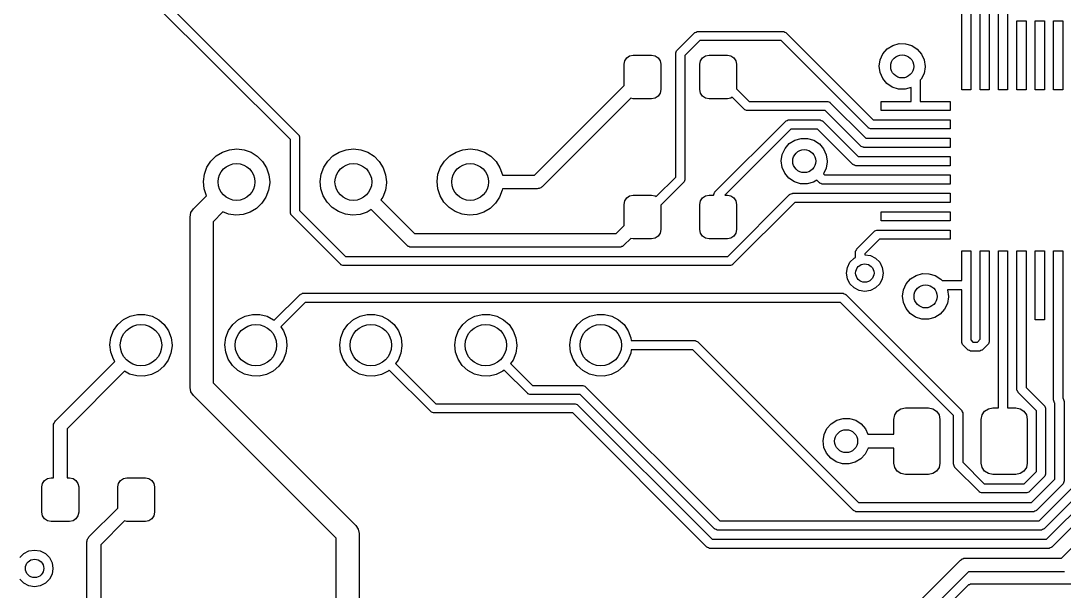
# Model space of a CAD drawing. Extents: x 74 to 208, y -143 to -31.
# Drawn here: x 104.78 to 127.47, y -102.88 to -90.47 of the extents above; entities that cross this region are included whole.
import ezdxf

# ---------------------------------------------------------------- set-up
doc = ezdxf.new("R2010")
doc.units = 0
doc.layers.add('BLACK', color=7, linetype='CONTINUOUS')

msp = doc.modelspace()

# ---------------------------------------------------------------- linework, layer by layer
at = {"layer": 'BLACK', "linetype": 'CONTINUOUS'}
for p, q in [((126.246, -86.649), (126.246, -91.976)), ((126.046, -91.976), (126.046, -86.6904)), ((125.846, -87.583), (125.846, -91.976)), ((125.646, -91.976), (125.646, -87.6244)), ((107.715, -89.8453), (110.815, -92.9448)), ((110.644, -93.0569), (107.603, -90.016)), ((125.246, -90.476), (125.246, -89.9295)), ((125.447, -89.8881), (125.447, -91.0869)), ((125.246, -91.976), (125.246, -90.476)), ((125.246, -90.476), (125.246, -90.476)), ((126.446, -91.976), (126.446, -90.476)), ((126.446, -90.476), (126.646, -90.476)), ((126.646, -90.476), (126.646, -91.976)), ((126.846, -91.976), (126.846, -90.476)), ((126.846, -90.476), (127.046, -90.476)), ((127.046, -90.476), (127.046, -91.976)), ((127.246, -91.976), (127.246, -90.476)), ((127.246, -90.476), (127.446, -90.476)), ((127.446, -90.476), (127.446, -91.976)), ((119.055, -91.1153), (119.436, -90.7343)), ((119.436, -90.7343), (119.443, -90.7306)), ((119.443, -90.7306), (119.448, -90.7241)), ((119.448, -90.7241), (119.47, -90.7169)), ((119.47, -90.7169), (119.491, -90.7062)), ((119.491, -90.7062), (119.499, -90.7075)), ((119.499, -90.7075), (119.507, -90.705)), ((119.507, -90.705), (121.36, -90.705)), ((121.36, -90.705), (121.368, -90.7075)), ((121.368, -90.7075), (121.376, -90.7062)), ((121.376, -90.7062), (121.397, -90.7169)), ((121.397, -90.7169), (121.419, -90.7241)), ((121.419, -90.7241), (121.424, -90.7306)), ((121.424, -90.7306), (121.431, -90.7343)), ((121.431, -90.7343), (123.323, -92.626)), ((119.548, -90.905), (119.226, -91.2274)), ((121.319, -90.905), (119.548, -90.905)), ((123.21, -92.7967), (121.319, -90.905)), ((123.748, -91.009), (123.884, -90.97)), ((123.884, -90.97), (124.026, -90.9709)), ((124.026, -90.9709), (124.162, -91.0115)), ((118.024, -91.2342), (118.101, -91.219)), ((118.101, -91.219), (118.501, -91.219)), ((118.501, -91.219), (118.578, -91.2342)), ((119.026, -91.186), (119.028, -91.1783)), ((119.026, -93.8756), (119.026, -91.186)), ((119.027, -91.1704), (119.038, -91.1495)), ((119.028, -91.1783), (119.027, -91.1704)), ((119.038, -91.1495), (119.045, -91.1272)), ((119.045, -91.1272), (119.052, -91.1225)), ((119.052, -91.1225), (119.055, -91.1153)), ((119.674, -91.2342), (119.751, -91.219)), ((119.751, -91.219), (120.151, -91.219)), ((120.151, -91.219), (120.228, -91.2342)), ((123.474, -91.3192), (123.534, -91.1909)), ((123.534, -91.1909), (123.628, -91.0846)), ((123.628, -91.0846), (123.748, -91.009)), ((124.162, -91.0115), (124.281, -91.0886)), ((124.281, -91.0886), (124.373, -91.196)), ((124.373, -91.196), (124.432, -91.3251)), ((125.447, -91.0869), (125.446, -91.0884)), ((125.446, -91.0884), (125.446, -91.976)), ((117.901, -91.419), (117.916, -91.3425)), ((117.901, -91.8819), (117.901, -91.419)), ((117.916, -91.3425), (117.96, -91.2776)), ((117.96, -91.2776), (118.024, -91.2342)), ((118.578, -91.2342), (118.642, -91.2776)), ((118.642, -91.2776), (118.686, -91.3425)), ((118.686, -91.3425), (118.701, -91.419)), ((118.701, -91.419), (118.701, -91.969)), ((119.226, -91.2274), (119.226, -93.917)), ((119.551, -91.419), (119.566, -91.3425)), ((119.551, -91.969), (119.551, -91.419)), ((119.566, -91.3425), (119.61, -91.2776)), ((119.61, -91.2776), (119.674, -91.2342)), ((120.228, -91.2342), (120.292, -91.2776)), ((120.292, -91.2776), (120.336, -91.3425)), ((120.336, -91.3425), (120.351, -91.419)), ((120.351, -91.419), (120.351, -91.9526)), ((123.452, -91.4593), (123.474, -91.3192)), ((124.432, -91.3251), (124.452, -91.4654)), ((123.47, -91.5999), (123.452, -91.4593)), ((123.528, -91.7296), (123.47, -91.5999)), ((124.428, -91.6174), (124.367, -91.745)), ((124.452, -91.4776), (124.428, -91.6174)), ((124.452, -91.4654), (124.452, -91.4776)), ((115.953, -93.83), (117.901, -91.8819)), ((123.619, -91.8381), (123.528, -91.7296)), ((123.737, -91.9167), (123.619, -91.8381)), ((124.367, -91.745), (124.346, -91.7677)), ((124.346, -91.7677), (124.346, -92.226)), ((118.642, -92.1104), (118.578, -92.1538)), ((118.686, -92.0455), (118.642, -92.1104)), ((118.701, -91.969), (118.686, -92.0455)), ((119.566, -92.0455), (119.551, -91.969)), ((119.61, -92.1104), (119.566, -92.0455)), ((119.674, -92.1538), (119.61, -92.1104)), ((120.351, -91.9526), (120.626, -92.2275)), ((123.872, -91.959), (123.737, -91.9167)), ((124.014, -91.9616), (123.872, -91.959)), ((124.146, -91.9255), (124.014, -91.9616)), ((124.146, -92.226), (124.146, -91.9255)), ((125.446, -91.976), (125.246, -91.976)), ((125.846, -91.976), (125.646, -91.976)), ((126.246, -91.976), (126.046, -91.976)), ((126.646, -91.976), (126.446, -91.976)), ((127.046, -91.976), (126.846, -91.976)), ((127.446, -91.976), (127.246, -91.976)), ((118.049, -92.1586), (116.121, -94.0861)), ((118.101, -92.169), (118.049, -92.1586)), ((118.501, -92.169), (118.101, -92.169)), ((118.578, -92.1538), (118.501, -92.169)), ((119.751, -92.169), (119.674, -92.1538)), ((120.151, -92.169), (119.751, -92.169)), ((120.228, -92.1538), (120.151, -92.169)), ((120.253, -92.137), (120.228, -92.1538)), ((120.514, -92.3982), (120.253, -92.137)), ((120.626, -92.2275), (122.318, -92.2275)), ((122.318, -92.2275), (122.325, -92.23)), ((122.325, -92.23), (122.333, -92.2287)), ((122.333, -92.2287), (122.354, -92.2394)), ((122.354, -92.2394), (122.376, -92.2466)), ((122.376, -92.2466), (122.381, -92.2531)), ((122.381, -92.2531), (122.388, -92.2568)), ((122.388, -92.2568), (123.158, -93.026)), ((123.496, -92.426), (123.496, -92.226)), ((123.496, -92.226), (124.146, -92.226)), ((124.346, -92.226), (124.996, -92.226)), ((124.996, -92.226), (124.996, -92.426)), ((120.521, -92.4019), (120.514, -92.3982)), ((120.526, -92.4084), (120.521, -92.4019)), ((120.548, -92.4156), (120.526, -92.4084)), ((120.569, -92.4263), (120.548, -92.4156)), ((120.577, -92.425), (120.569, -92.4263)), ((120.584, -92.4275), (120.577, -92.425)), ((122.276, -92.4275), (120.584, -92.4275)), ((123.045, -93.1967), (122.276, -92.4275)), ((124.996, -92.426), (123.496, -92.426)), ((119.88, -94.1952), (121.419, -92.6563)), ((121.419, -92.6563), (121.426, -92.6526)), ((121.426, -92.6526), (121.431, -92.6461)), ((121.431, -92.6461), (121.453, -92.6389)), ((121.453, -92.6389), (121.474, -92.6282)), ((121.474, -92.6282), (121.482, -92.6295)), ((121.482, -92.6295), (121.49, -92.627)), ((121.49, -92.627), (122.152, -92.627)), ((122.152, -92.627), (122.16, -92.6295)), ((122.16, -92.6295), (122.168, -92.6282)), ((122.168, -92.6282), (122.189, -92.6389)), ((122.189, -92.6389), (122.211, -92.6461)), ((122.211, -92.6461), (122.216, -92.6526)), ((122.216, -92.6526), (122.223, -92.6563)), ((122.223, -92.6563), (122.993, -93.426)), ((123.218, -92.8004), (123.21, -92.7967)), ((123.222, -92.8069), (123.218, -92.8004)), ((123.245, -92.8141), (123.222, -92.8069)), ((123.323, -92.626), (124.996, -92.626)), ((124.996, -92.626), (124.996, -92.826)), ((110.815, -92.9448), (110.818, -92.952)), ((110.818, -92.952), (110.825, -92.9567)), ((110.825, -92.9567), (110.832, -92.979)), ((110.832, -92.979), (110.843, -92.9998)), ((110.843, -92.9998), (110.842, -93.0078)), ((110.842, -93.0078), (110.844, -93.0155)), ((110.844, -93.0155), (110.844, -94.599)), ((121.531, -92.827), (120.091, -94.267)), ((122.111, -92.827), (121.531, -92.827)), ((121.617, -93.0701), (121.753, -93.0311)), ((121.753, -93.0311), (121.895, -93.032)), ((121.895, -93.032), (122.031, -93.0726)), ((122.881, -93.5967), (122.111, -92.827)), ((123.158, -93.026), (124.996, -93.026)), ((123.266, -92.8248), (123.245, -92.8141)), ((123.274, -92.8235), (123.266, -92.8248)), ((123.281, -92.826), (123.274, -92.8235)), ((124.996, -92.826), (123.281, -92.826)), ((124.996, -93.026), (124.996, -93.226)), ((109.319, -93.2768), (109.479, -93.26)), ((109.479, -93.26), (109.638, -93.279)), ((110.644, -94.6404), (110.644, -93.0569)), ((111.859, -93.2768), (112.019, -93.26)), ((112.019, -93.26), (112.178, -93.279)), ((114.399, -93.2768), (114.559, -93.26)), ((114.559, -93.26), (114.718, -93.279)), ((121.343, -93.3803), (121.403, -93.252)), ((121.403, -93.252), (121.497, -93.1457)), ((121.497, -93.1457), (121.617, -93.0701)), ((122.031, -93.0726), (122.15, -93.1497)), ((122.15, -93.1497), (122.242, -93.2571)), ((122.242, -93.2571), (122.301, -93.3862)), ((123.053, -93.2004), (123.045, -93.1967)), ((123.057, -93.2069), (123.053, -93.2004)), ((123.08, -93.2141), (123.057, -93.2069)), ((123.101, -93.2248), (123.08, -93.2141)), ((123.109, -93.2235), (123.101, -93.2248)), ((123.116, -93.226), (123.109, -93.2235)), ((124.996, -93.226), (123.116, -93.226)), ((108.916, -93.5249), (109.031, -93.4126)), ((109.031, -93.4126), (109.167, -93.3285)), ((109.167, -93.3285), (109.319, -93.2768)), ((109.638, -93.279), (109.79, -93.3329)), ((109.79, -93.3329), (109.925, -93.4189)), ((109.925, -93.4189), (110.038, -93.5328)), ((111.456, -93.5249), (111.571, -93.4126)), ((111.571, -93.4126), (111.707, -93.3285)), ((111.707, -93.3285), (111.859, -93.2768)), ((112.178, -93.279), (112.33, -93.3329)), ((112.33, -93.3329), (112.465, -93.4189)), ((112.465, -93.4189), (112.578, -93.5328)), ((113.996, -93.5249), (114.111, -93.4126)), ((114.111, -93.4126), (114.247, -93.3285)), ((114.247, -93.3285), (114.399, -93.2768)), ((114.718, -93.279), (114.87, -93.3329)), ((114.87, -93.3329), (115.005, -93.4189)), ((115.005, -93.4189), (115.118, -93.5328)), ((121.321, -93.5204), (121.343, -93.3803)), ((122.301, -93.3862), (122.321, -93.5265)), ((122.993, -93.426), (124.996, -93.426)), ((124.996, -93.426), (124.996, -93.626)), ((108.774, -93.8107), (108.829, -93.6599)), ((108.829, -93.6599), (108.916, -93.5249)), ((110.038, -93.5328), (110.123, -93.6689)), ((110.123, -93.6689), (110.176, -93.8205)), ((111.314, -93.8107), (111.369, -93.6599)), ((111.369, -93.6599), (111.456, -93.5249)), ((112.578, -93.5328), (112.663, -93.6689)), ((112.663, -93.6689), (112.716, -93.8205)), ((113.854, -93.8107), (113.909, -93.6599)), ((113.909, -93.6599), (113.996, -93.5249)), ((115.118, -93.5328), (115.203, -93.6689)), ((115.203, -93.6689), (115.256, -93.8205)), ((121.339, -93.661), (121.321, -93.5204)), ((121.397, -93.7907), (121.339, -93.661)), ((122.297, -93.6785), (122.238, -93.8017)), ((122.321, -93.5387), (122.297, -93.6785)), ((122.321, -93.5265), (122.321, -93.5387)), ((122.888, -93.6004), (122.881, -93.5967)), ((122.892, -93.6069), (122.888, -93.6004)), ((122.915, -93.6141), (122.892, -93.6069)), ((122.936, -93.6248), (122.915, -93.6141)), ((122.944, -93.6235), (122.936, -93.6248)), ((122.951, -93.626), (122.944, -93.6235)), ((124.996, -93.626), (122.951, -93.626)), ((108.754, -93.9699), (108.774, -93.8107)), ((110.176, -93.8205), (110.194, -93.98)), ((111.294, -93.9699), (111.314, -93.8107)), ((112.716, -93.8205), (112.734, -93.98)), ((113.834, -93.9699), (113.854, -93.8107)), ((115.256, -93.8205), (115.257, -93.83)), ((115.257, -93.83), (115.953, -93.83)), ((118.603, -94.299), (119.026, -93.8756)), ((119.225, -93.9326), (119.214, -93.9535)), ((119.226, -93.917), (119.224, -93.9247)), ((119.224, -93.9247), (119.225, -93.9326)), ((121.488, -93.8992), (121.397, -93.7907)), ((121.606, -93.9778), (121.488, -93.8992)), ((122.093, -93.9402), (122.02, -93.9854)), ((122.15, -93.9967), (122.093, -93.9402)), ((122.238, -93.8017), (122.262, -93.826)), ((122.262, -93.826), (124.996, -93.826)), ((124.996, -93.826), (124.996, -94.026)), ((108.77, -94.1297), (108.754, -93.9699)), ((108.82, -94.2805), (108.77, -94.1297)), ((110.171, -94.1591), (110.114, -94.3091)), ((110.194, -94.0001), (110.171, -94.1591)), ((110.194, -93.98), (110.194, -94.0001)), ((111.31, -94.1297), (111.294, -93.9699)), ((111.36, -94.282), (111.31, -94.1297)), ((112.711, -94.1591), (112.654, -94.3091)), ((112.734, -94.0001), (112.711, -94.1591)), ((112.734, -93.98), (112.734, -94.0001)), ((113.85, -94.1297), (113.834, -93.9699)), ((113.9, -94.282), (113.85, -94.1297)), ((115.251, -94.1591), (115.194, -94.3091)), ((115.255, -94.13), (115.251, -94.1591)), ((116.015, -94.13), (115.255, -94.13)), ((116.034, -94.1249), (116.015, -94.13)), ((116.054, -94.1249), (116.034, -94.1249)), ((116.071, -94.115), (116.054, -94.1249)), ((116.09, -94.1099), (116.071, -94.115)), ((116.104, -94.0959), (116.09, -94.1099)), ((116.121, -94.0861), (116.104, -94.0959)), ((119.197, -93.9877), (118.701, -94.4834)), ((119.2, -93.9805), (119.197, -93.9877)), ((119.207, -93.9758), (119.2, -93.9805)), ((119.214, -93.9535), (119.207, -93.9758)), ((121.741, -94.0201), (121.606, -93.9778)), ((121.883, -94.0227), (121.741, -94.0201)), ((122.02, -93.9854), (121.883, -94.0227)), ((122.157, -94.0004), (122.15, -93.9967)), ((122.162, -94.0069), (122.157, -94.0004)), ((122.184, -94.0141), (122.162, -94.0069)), ((122.205, -94.0248), (122.184, -94.0141)), ((122.213, -94.0235), (122.205, -94.0248)), ((122.221, -94.026), (122.213, -94.0235)), ((124.996, -94.026), (122.221, -94.026)), ((108.535, -94.5652), (108.82, -94.2805)), ((110.114, -94.3091), (110.026, -94.4428)), ((111.444, -94.4193), (111.36, -94.282)), ((112.654, -94.3091), (112.615, -94.3687)), ((112.615, -94.3687), (113.346, -95.1)), ((113.984, -94.4193), (113.9, -94.282)), ((115.194, -94.3091), (115.106, -94.4428)), ((117.901, -94.467), (117.916, -94.3905)), ((117.916, -94.3905), (117.96, -94.3256)), ((117.96, -94.3256), (118.024, -94.2822)), ((118.024, -94.2822), (118.101, -94.267)), ((118.101, -94.267), (118.501, -94.267)), ((118.501, -94.267), (118.578, -94.2822)), ((118.578, -94.2822), (118.603, -94.299)), ((119.551, -94.467), (119.566, -94.3905)), ((119.566, -94.3905), (119.61, -94.3256)), ((119.61, -94.3256), (119.674, -94.2822)), ((119.674, -94.2822), (119.751, -94.267)), ((119.751, -94.267), (119.851, -94.267)), ((119.851, -94.2659), (119.853, -94.2582)), ((119.851, -94.267), (119.851, -94.2659)), ((119.852, -94.2503), (119.863, -94.2294)), ((119.853, -94.2582), (119.852, -94.2503)), ((119.863, -94.2294), (119.87, -94.2071)), ((119.87, -94.2071), (119.877, -94.2024)), ((119.877, -94.2024), (119.88, -94.1952)), ((120.091, -94.267), (120.151, -94.267)), ((120.151, -94.267), (120.228, -94.2822)), ((120.159, -95.5995), (121.503, -94.2553)), ((120.228, -94.2822), (120.292, -94.3256)), ((120.292, -94.3256), (120.336, -94.3905)), ((120.336, -94.3905), (120.351, -94.467)), ((121.503, -94.2553), (121.51, -94.2516)), ((121.51, -94.2516), (121.515, -94.2451)), ((121.515, -94.2451), (121.537, -94.2379)), ((121.537, -94.2379), (121.558, -94.2272)), ((121.558, -94.2272), (121.566, -94.2285)), ((121.566, -94.2285), (121.574, -94.226)), ((121.574, -94.226), (124.996, -94.226)), ((124.996, -94.226), (124.996, -94.426)), ((108.481, -94.6463), (108.535, -94.5652)), ((109.909, -94.5535), (109.771, -94.6357)), ((110.026, -94.4428), (109.909, -94.5535)), ((110.844, -94.599), (111.845, -95.5995)), ((111.555, -94.5348), (111.444, -94.4193)), ((111.689, -94.6227), (111.555, -94.5348)), ((111.84, -94.6786), (111.689, -94.6227)), ((112.403, -94.5811), (112.311, -94.6357)), ((113.178, -95.3561), (112.403, -94.5811)), ((114.095, -94.5348), (113.984, -94.4193)), ((114.229, -94.6227), (114.095, -94.5348)), ((114.38, -94.6786), (114.229, -94.6227)), ((114.989, -94.5535), (114.851, -94.6357)), ((115.106, -94.4428), (114.989, -94.5535)), ((117.901, -94.9299), (117.901, -94.467)), ((118.701, -94.4834), (118.701, -95.017)), ((119.551, -95.017), (119.551, -94.467)), ((121.615, -94.426), (120.271, -95.7702)), ((120.351, -94.467), (120.351, -95.017)), ((124.996, -94.426), (121.615, -94.426)), ((123.496, -94.826), (123.496, -94.626)), ((123.496, -94.626), (124.996, -94.626)), ((124.996, -94.626), (124.996, -94.826)), ((108.462, -94.742), (108.481, -94.6463)), ((108.462, -98.4504), (108.462, -94.742)), ((109.175, -94.6323), (108.962, -94.8456)), ((108.962, -94.8456), (108.962, -98.3468)), ((109.3, -94.6786), (109.175, -94.6323)), ((109.459, -94.6998), (109.3, -94.6786)), ((109.619, -94.6853), (109.459, -94.6998)), ((109.771, -94.6357), (109.619, -94.6853)), ((110.646, -94.6481), (110.644, -94.6404)), ((110.645, -94.656), (110.646, -94.6481)), ((110.656, -94.6769), (110.645, -94.656)), ((110.663, -94.6992), (110.656, -94.6769)), ((110.67, -94.7039), (110.663, -94.6992)), ((110.673, -94.7111), (110.67, -94.7039)), ((111.732, -95.7702), (110.673, -94.7111)), ((111.999, -94.6998), (111.84, -94.6786)), ((112.159, -94.6853), (111.999, -94.6998)), ((112.311, -94.6357), (112.159, -94.6853)), ((114.539, -94.6998), (114.38, -94.6786)), ((114.699, -94.6853), (114.539, -94.6998)), ((114.851, -94.6357), (114.699, -94.6853)), ((124.996, -94.826), (123.496, -94.826)), ((117.731, -95.1), (117.901, -94.9299)), ((118.701, -95.017), (118.686, -95.0935)), ((119.566, -95.0935), (119.551, -95.017)), ((120.351, -95.017), (120.336, -95.0935)), ((122.967, -95.4333), (123.345, -95.0553)), ((123.345, -95.0553), (123.352, -95.0516)), ((123.352, -95.0516), (123.357, -95.0451)), ((123.357, -95.0451), (123.379, -95.0379)), ((123.379, -95.0379), (123.4, -95.0272)), ((123.4, -95.0272), (123.408, -95.0285)), ((123.408, -95.0285), (123.416, -95.026)), ((123.416, -95.026), (124.996, -95.026)), ((124.996, -95.026), (124.996, -95.226)), ((113.346, -95.1), (117.731, -95.1)), ((118.049, -95.2066), (117.899, -95.3561)), ((118.101, -95.217), (118.049, -95.2066)), ((118.501, -95.217), (118.101, -95.217)), ((118.578, -95.2018), (118.501, -95.217)), ((118.642, -95.1584), (118.578, -95.2018)), ((118.686, -95.0935), (118.642, -95.1584)), ((119.61, -95.1584), (119.566, -95.0935)), ((119.674, -95.2018), (119.61, -95.1584)), ((119.751, -95.217), (119.674, -95.2018)), ((120.151, -95.217), (119.751, -95.217)), ((120.228, -95.2018), (120.151, -95.217)), ((120.292, -95.1584), (120.228, -95.2018)), ((120.336, -95.0935), (120.292, -95.1584)), ((123.457, -95.226), (123.138, -95.5454)), ((124.996, -95.226), (123.457, -95.226)), ((113.195, -95.3659), (113.178, -95.3561)), ((113.209, -95.3799), (113.195, -95.3659)), ((113.228, -95.385), (113.209, -95.3799)), ((113.245, -95.3949), (113.228, -95.385)), ((113.265, -95.3949), (113.245, -95.3949)), ((113.284, -95.4), (113.265, -95.3949)), ((117.793, -95.4), (113.284, -95.4)), ((117.812, -95.3949), (117.793, -95.4)), ((117.832, -95.3949), (117.812, -95.3949)), ((117.849, -95.385), (117.832, -95.3949)), ((117.868, -95.3799), (117.849, -95.385)), ((117.882, -95.3659), (117.868, -95.3799)), ((117.899, -95.3561), (117.882, -95.3659)), ((122.938, -95.504), (122.94, -95.4963)), ((122.938, -95.6205), (122.938, -95.504)), ((122.939, -95.4884), (122.949, -95.4675)), ((122.94, -95.4963), (122.939, -95.4884)), ((122.949, -95.4675), (122.957, -95.4452)), ((122.957, -95.4452), (122.963, -95.4405)), ((122.963, -95.4405), (122.967, -95.4333)), ((125.246, -96.126), (125.246, -95.476)), ((125.246, -95.476), (125.446, -95.476)), ((125.446, -95.476), (125.446, -97.4154)), ((125.646, -97.4024), (125.646, -95.476)), ((125.646, -95.476), (125.846, -95.476)), ((125.846, -95.476), (125.846, -97.4438)), ((126.046, -98.8938), (126.046, -95.476)), ((126.046, -95.476), (126.246, -95.476)), ((126.246, -95.476), (126.246, -98.8938)), ((126.446, -98.49), (126.446, -95.476)), ((126.446, -95.476), (126.646, -95.476)), ((126.646, -95.476), (126.646, -98.4486)), ((126.846, -96.976), (126.846, -95.476)), ((126.846, -95.476), (127.046, -95.476)), ((127.046, -95.476), (127.046, -96.976)), ((127.246, -98.725), (127.246, -95.476)), ((127.246, -95.476), (127.446, -95.476)), ((127.446, -95.476), (127.446, -98.6871)), ((111.845, -95.5995), (120.159, -95.5995)), ((122.759, -95.8376), (122.816, -95.7261)), ((122.816, -95.7261), (122.904, -95.6376)), ((122.904, -95.6376), (122.938, -95.6205)), ((123.138, -95.5454), (123.138, -95.5615)), ((123.138, -95.5615), (123.139, -95.5612)), ((123.139, -95.5612), (123.263, -95.5808)), ((123.263, -95.5808), (123.374, -95.6376)), ((123.374, -95.6376), (123.463, -95.7261)), ((123.463, -95.7261), (123.52, -95.8376)), ((111.74, -95.7739), (111.732, -95.7702)), ((111.744, -95.7804), (111.74, -95.7739)), ((111.767, -95.7876), (111.744, -95.7804)), ((111.787, -95.7983), (111.767, -95.7876)), ((111.795, -95.797), (111.787, -95.7983)), ((111.803, -95.7995), (111.795, -95.797)), ((120.2, -95.7995), (111.803, -95.7995)), ((120.208, -95.797), (120.2, -95.7995)), ((120.216, -95.7983), (120.208, -95.797)), ((120.237, -95.7876), (120.216, -95.7983)), ((120.259, -95.7804), (120.237, -95.7876)), ((120.264, -95.7739), (120.259, -95.7804)), ((120.271, -95.7702), (120.264, -95.7739)), ((122.739, -95.9612), (122.759, -95.8376)), ((122.759, -96.0848), (122.739, -95.9612)), ((123.52, -95.8376), (123.539, -95.9612)), ((123.539, -95.9612), (123.52, -96.0848)), ((124.256, -96.0128), (124.392, -95.9738)), ((124.392, -95.9738), (124.534, -95.9747)), ((124.534, -95.9747), (124.67, -96.0153)), ((122.816, -96.1963), (122.759, -96.0848)), ((122.904, -96.2848), (122.816, -96.1963)), ((123.463, -96.1963), (123.374, -96.2848)), ((123.52, -96.0848), (123.463, -96.1963)), ((123.982, -96.323), (124.042, -96.1947)), ((124.042, -96.1947), (124.136, -96.0884)), ((124.136, -96.0884), (124.256, -96.0128)), ((124.67, -96.0153), (124.789, -96.0924)), ((124.789, -96.0924), (124.818, -96.126)), ((124.818, -96.126), (125.246, -96.126)), ((110.295, -96.9887), (110.856, -96.4278)), ((110.856, -96.4278), (110.863, -96.4241)), ((110.863, -96.4241), (110.868, -96.4176)), ((110.868, -96.4176), (110.89, -96.4104)), ((110.89, -96.4104), (110.911, -96.3997)), ((110.911, -96.3997), (110.919, -96.401)), ((110.919, -96.401), (110.926, -96.3985)), ((110.926, -96.3985), (122.655, -96.3985)), ((122.655, -96.3985), (122.662, -96.401)), ((122.662, -96.401), (122.67, -96.3997)), ((122.67, -96.3997), (122.691, -96.4104)), ((122.691, -96.4104), (122.713, -96.4176)), ((122.713, -96.4176), (122.718, -96.4241)), ((122.718, -96.4241), (122.725, -96.4278)), ((122.725, -96.4278), (125.242, -98.9445)), ((123.016, -96.3416), (122.904, -96.2848)), ((123.139, -96.3612), (123.016, -96.3416)), ((123.263, -96.3416), (123.139, -96.3612)), ((123.374, -96.2848), (123.263, -96.3416)), ((123.96, -96.4631), (123.982, -96.323)), ((125.246, -96.326), (124.939, -96.326)), ((124.939, -96.326), (124.94, -96.3289)), ((124.94, -96.3289), (124.96, -96.4692)), ((125.246, -97.4568), (125.246, -96.326)), ((110.968, -96.5985), (110.435, -97.1319)), ((122.613, -96.5985), (110.968, -96.5985)), ((125.071, -99.0566), (122.613, -96.5985)), ((123.978, -96.6037), (123.96, -96.4631)), ((124.036, -96.7334), (123.978, -96.6037)), ((124.936, -96.6212), (124.875, -96.7488)), ((124.96, -96.4814), (124.936, -96.6212)), ((124.96, -96.4692), (124.96, -96.4814)), ((107.16, -96.8973), (107.317, -96.8595)), ((107.317, -96.8595), (107.48, -96.8603)), ((107.48, -96.8603), (107.637, -96.8998)), ((109.66, -96.8973), (109.817, -96.8595)), ((109.817, -96.8595), (109.98, -96.8603)), ((109.98, -96.8603), (110.137, -96.8998)), ((112.16, -96.8973), (112.317, -96.8595)), ((112.317, -96.8595), (112.48, -96.8603)), ((112.48, -96.8603), (112.637, -96.8998)), ((114.66, -96.8973), (114.817, -96.8595)), ((114.817, -96.8595), (114.98, -96.8603)), ((114.98, -96.8603), (115.137, -96.8998)), ((117.16, -96.8973), (117.317, -96.8595)), ((117.317, -96.8595), (117.48, -96.8603)), ((117.48, -96.8603), (117.637, -96.8998)), ((124.127, -96.8419), (124.036, -96.7334)), ((124.245, -96.9205), (124.127, -96.8419)), ((124.779, -96.8539), (124.659, -96.9281)), ((124.875, -96.7488), (124.779, -96.8539)), ((106.8, -97.211), (106.893, -97.0783)), ((106.893, -97.0783), (107.016, -96.9717)), ((107.016, -96.9717), (107.16, -96.8973)), ((107.637, -96.8998), (107.78, -96.9757)), ((107.78, -96.9757), (107.901, -97.0836)), ((107.901, -97.0836), (107.993, -97.2173)), ((109.3, -97.211), (109.393, -97.0783)), ((109.393, -97.0783), (109.516, -96.9717)), ((109.516, -96.9717), (109.66, -96.8973)), ((110.137, -96.8998), (110.28, -96.9757)), ((110.28, -96.9757), (110.295, -96.9887)), ((111.8, -97.211), (111.893, -97.0783)), ((111.893, -97.0783), (112.016, -96.9717)), ((112.016, -96.9717), (112.16, -96.8973)), ((112.637, -96.8998), (112.78, -96.9757)), ((112.78, -96.9757), (112.901, -97.0836)), ((112.901, -97.0836), (112.993, -97.2173)), ((114.3, -97.211), (114.393, -97.0783)), ((114.393, -97.0783), (114.516, -96.9717)), ((114.516, -96.9717), (114.66, -96.8973)), ((115.137, -96.8998), (115.28, -96.9757)), ((115.28, -96.9757), (115.401, -97.0836)), ((115.401, -97.0836), (115.493, -97.2173)), ((116.8, -97.211), (116.893, -97.0783)), ((116.893, -97.0783), (117.016, -96.9717)), ((117.016, -96.9717), (117.16, -96.8973)), ((117.637, -96.8998), (117.78, -96.9757)), ((117.78, -96.9757), (117.901, -97.0836)), ((117.901, -97.0836), (117.993, -97.2173)), ((124.38, -96.9628), (124.245, -96.9205)), ((124.522, -96.9654), (124.38, -96.9628)), ((124.659, -96.9281), (124.522, -96.9654)), ((127.046, -96.976), (126.846, -96.976)), ((106.741, -97.3621), (106.8, -97.211)), ((107.993, -97.2173), (108.051, -97.369)), ((109.241, -97.3621), (109.3, -97.211)), ((110.435, -97.1319), (110.493, -97.2173)), ((110.493, -97.2173), (110.551, -97.369)), ((111.741, -97.3621), (111.8, -97.211)), ((112.993, -97.2173), (113.051, -97.369)), ((114.241, -97.3621), (114.3, -97.211)), ((115.493, -97.2173), (115.551, -97.369)), ((116.741, -97.3621), (116.8, -97.211)), ((117.993, -97.2173), (118.051, -97.369)), ((106.72, -97.5229), (106.741, -97.3621)), ((106.738, -97.6841), (106.72, -97.5229)), ((108.07, -97.5441), (108.047, -97.7047)), ((108.051, -97.369), (108.07, -97.53)), ((108.07, -97.53), (108.07, -97.5441)), ((109.22, -97.5229), (109.241, -97.3621)), ((109.238, -97.6841), (109.22, -97.5229)), ((110.57, -97.5441), (110.547, -97.7047)), ((110.551, -97.369), (110.57, -97.53)), ((110.57, -97.53), (110.57, -97.5441)), ((111.72, -97.5229), (111.741, -97.3621)), ((111.738, -97.6841), (111.72, -97.5229)), ((113.07, -97.5441), (113.047, -97.7047)), ((113.051, -97.369), (113.07, -97.53)), ((113.07, -97.53), (113.07, -97.5441)), ((114.22, -97.5229), (114.241, -97.3621)), ((114.238, -97.6841), (114.22, -97.5229)), ((115.57, -97.5441), (115.547, -97.7047)), ((115.551, -97.369), (115.57, -97.53)), ((115.57, -97.53), (115.57, -97.5441)), ((116.72, -97.5229), (116.741, -97.3621)), ((116.738, -97.6841), (116.72, -97.5229)), ((118.051, -97.369), (118.058, -97.43)), ((118.058, -97.43), (119.438, -97.43)), ((119.438, -97.43), (119.446, -97.4325)), ((119.446, -97.4325), (119.453, -97.4312)), ((119.453, -97.4312), (119.474, -97.4419)), ((119.474, -97.4419), (119.497, -97.4491)), ((119.497, -97.4491), (119.501, -97.4556)), ((119.501, -97.4556), (119.509, -97.4593)), ((119.509, -97.4593), (123.004, -100.955)), ((125.248, -97.4645), (125.246, -97.4568)), ((125.247, -97.4724), (125.248, -97.4645)), ((125.258, -97.4933), (125.247, -97.4724)), ((125.265, -97.5156), (125.258, -97.4933)), ((125.272, -97.5203), (125.265, -97.5156)), ((125.275, -97.5275), (125.272, -97.5203)), ((125.38, -97.6321), (125.275, -97.5275)), ((125.446, -97.4154), (125.492, -97.4614)), ((125.492, -97.4614), (125.587, -97.4614)), ((125.587, -97.4614), (125.646, -97.4024)), ((125.817, -97.5145), (125.699, -97.6321)), ((125.82, -97.5073), (125.817, -97.5145)), ((125.827, -97.5026), (125.82, -97.5073)), ((125.834, -97.4803), (125.827, -97.5026)), ((125.845, -97.4594), (125.834, -97.4803)), ((125.846, -97.4438), (125.844, -97.4515)), ((125.844, -97.4515), (125.845, -97.4594)), ((106.794, -97.8364), (106.738, -97.6841)), ((108.047, -97.7047), (107.987, -97.8552)), ((109.294, -97.8364), (109.238, -97.6841)), ((110.547, -97.7047), (110.487, -97.8552)), ((111.794, -97.8364), (111.738, -97.6841)), ((113.047, -97.7047), (112.987, -97.8552)), ((114.294, -97.8364), (114.238, -97.6841)), ((115.547, -97.7047), (115.487, -97.8552)), ((116.794, -97.8364), (116.738, -97.6841)), ((118.047, -97.7047), (117.987, -97.8552)), ((118.058, -97.63), (118.047, -97.7047)), ((119.396, -97.63), (118.058, -97.63)), ((122.892, -101.126), (119.396, -97.63)), ((125.387, -97.6358), (125.38, -97.6321)), ((125.392, -97.6423), (125.387, -97.6358)), ((125.414, -97.6495), (125.392, -97.6423)), ((125.435, -97.6602), (125.414, -97.6495)), ((125.443, -97.6589), (125.435, -97.6602)), ((125.451, -97.6614), (125.443, -97.6589)), ((125.628, -97.6614), (125.451, -97.6614)), ((125.636, -97.6589), (125.628, -97.6614)), ((125.644, -97.6602), (125.636, -97.6589)), ((125.665, -97.6495), (125.644, -97.6602)), ((125.687, -97.6423), (125.665, -97.6495)), ((125.692, -97.6358), (125.687, -97.6423)), ((125.699, -97.6321), (125.692, -97.6358)), ((105.534, -99.1793), (106.827, -97.886)), ((106.827, -97.886), (106.794, -97.8364)), ((107.892, -97.9869), (107.769, -98.0922)), ((107.987, -97.8552), (107.892, -97.9869)), ((109.384, -97.9711), (109.294, -97.8364)), ((109.504, -98.0802), (109.384, -97.9711)), ((110.392, -97.9869), (110.269, -98.0922)), ((110.487, -97.8552), (110.392, -97.9869)), ((111.884, -97.9711), (111.794, -97.8364)), ((112.004, -98.0802), (111.884, -97.9711)), ((112.987, -97.8552), (112.934, -97.9279)), ((112.934, -97.9279), (113.811, -98.8045)), ((114.384, -97.9711), (114.294, -97.8364)), ((114.504, -98.0802), (114.384, -97.9711)), ((115.487, -97.8552), (115.434, -97.9279)), ((115.434, -97.9279), (115.911, -98.405)), ((116.884, -97.9711), (116.794, -97.8364)), ((117.004, -98.0802), (116.884, -97.9711)), ((117.892, -97.9869), (117.769, -98.0922)), ((117.987, -97.8552), (117.892, -97.9869)), ((107.038, -98.0988), (105.79, -99.3475)), ((107.147, -98.1576), (107.038, -98.0988)), ((107.303, -98.1988), (107.147, -98.1576)), ((107.466, -98.2013), (107.303, -98.1988)), ((107.624, -98.1651), (107.466, -98.2013)), ((107.769, -98.0922), (107.624, -98.1651)), ((109.647, -98.1576), (109.504, -98.0802)), ((109.803, -98.1988), (109.647, -98.1576)), ((109.966, -98.2013), (109.803, -98.1988)), ((110.124, -98.1651), (109.966, -98.2013)), ((110.269, -98.0922), (110.124, -98.1651)), ((112.147, -98.1576), (112.004, -98.0802)), ((112.303, -98.1988), (112.147, -98.1576)), ((112.466, -98.2013), (112.303, -98.1988)), ((112.624, -98.1651), (112.466, -98.2013)), ((112.769, -98.0922), (112.624, -98.1651)), ((112.794, -98.0705), (112.769, -98.0922)), ((113.699, -98.9752), (112.794, -98.0705)), ((114.647, -98.1576), (114.504, -98.0802)), ((114.803, -98.1988), (114.647, -98.1576)), ((114.966, -98.2013), (114.803, -98.1988)), ((115.124, -98.1651), (114.966, -98.2013)), ((115.269, -98.0922), (115.124, -98.1651)), ((115.294, -98.0705), (115.269, -98.0922)), ((115.799, -98.5757), (115.294, -98.0705)), ((117.147, -98.1576), (117.004, -98.0802)), ((117.303, -98.1988), (117.147, -98.1576)), ((117.466, -98.2013), (117.303, -98.1988)), ((117.624, -98.1651), (117.466, -98.2013)), ((117.769, -98.0922), (117.624, -98.1651)), ((108.481, -98.5461), (108.462, -98.4504)), ((108.962, -98.3468), (112.066, -101.451)), ((115.911, -98.405), (116.992, -98.405)), ((116.992, -98.405), (117, -98.4075)), ((117, -98.4075), (117.008, -98.4062)), ((117.008, -98.4062), (117.029, -98.4169)), ((117.029, -98.4169), (117.051, -98.4241)), ((117.051, -98.4241), (117.056, -98.4306)), ((117.056, -98.4306), (117.063, -98.4343)), ((117.063, -98.4343), (119.983, -101.354)), ((126.646, -98.4486), (127.043, -98.8453)), ((108.535, -98.6272), (108.481, -98.5461)), ((111.64, -101.732), (108.535, -98.6272)), ((115.806, -98.5794), (115.799, -98.5757)), ((115.811, -98.5859), (115.806, -98.5794)), ((115.833, -98.5931), (115.811, -98.5859)), ((115.854, -98.6038), (115.833, -98.5931)), ((115.862, -98.6025), (115.854, -98.6038)), ((115.87, -98.605), (115.862, -98.6025)), ((116.951, -98.605), (115.87, -98.605)), ((119.871, -101.525), (116.951, -98.605)), ((126.448, -98.4977), (126.446, -98.49)), ((126.447, -98.5056), (126.448, -98.4977)), ((126.458, -98.5265), (126.447, -98.5056)), ((126.465, -98.5488), (126.458, -98.5265)), ((126.472, -98.5535), (126.465, -98.5488)), ((126.475, -98.5607), (126.472, -98.5535)), ((126.872, -98.9574), (126.475, -98.5607)), ((127.446, -98.6871), (127.452, -98.6917)), ((127.452, -98.6917), (127.46, -98.714)), ((113.811, -98.8045), (116.827, -98.8045)), ((116.827, -98.8045), (116.834, -98.807)), ((116.834, -98.807), (116.842, -98.8057)), ((116.842, -98.8057), (116.863, -98.8164)), ((116.863, -98.8164), (116.885, -98.8236)), ((116.885, -98.8236), (116.89, -98.8301)), ((116.89, -98.8301), (116.897, -98.8338)), ((116.897, -98.8338), (119.818, -101.754)), ((123.845, -98.967), (123.926, -98.9128)), ((123.926, -98.9128), (124.022, -98.8938)), ((124.022, -98.8938), (124.522, -98.8938)), ((124.522, -98.8938), (124.618, -98.9128)), ((124.618, -98.9128), (124.699, -98.967)), ((125.745, -98.967), (125.826, -98.9128)), ((125.826, -98.9128), (125.922, -98.8938)), ((125.922, -98.8938), (126.046, -98.8938)), ((126.246, -98.8938), (126.422, -98.8938)), ((126.422, -98.8938), (126.518, -98.9128)), ((126.518, -98.9128), (126.599, -98.967)), ((127.043, -98.8453), (127.046, -98.8525)), ((127.046, -98.8525), (127.053, -98.8572)), ((127.053, -98.8572), (127.06, -98.8795)), ((127.06, -98.8795), (127.071, -98.9003)), ((127.071, -98.9003), (127.07, -98.9083)), ((127.07, -98.9083), (127.072, -98.916)), ((127.072, -98.916), (127.072, -100.322)), ((127.248, -98.7327), (127.246, -98.725)), ((127.247, -98.7406), (127.248, -98.7327)), ((127.258, -98.7615), (127.247, -98.7406)), ((127.265, -98.7838), (127.258, -98.7615)), ((127.272, -98.7884), (127.265, -98.7838)), ((127.272, -100.446), (127.272, -98.7884)), ((127.46, -98.714), (127.47, -98.7349)), ((127.47, -98.7349), (127.469, -98.7428)), ((127.469, -98.7428), (127.472, -98.7505)), ((127.472, -98.7505), (127.472, -100.487)), ((113.706, -98.9789), (113.699, -98.9752)), ((113.711, -98.9854), (113.706, -98.9789)), ((113.733, -98.9926), (113.711, -98.9854)), ((113.754, -99.0033), (113.733, -98.9926)), ((113.762, -99.002), (113.754, -99.0033)), ((113.77, -99.0045), (113.762, -99.002)), ((116.785, -99.0045), (113.77, -99.0045)), ((119.705, -101.925), (116.785, -99.0045)), ((122.409, -99.238), (122.529, -99.1624)), ((122.529, -99.1624), (122.665, -99.1234)), ((122.665, -99.1234), (122.807, -99.1243)), ((122.807, -99.1243), (122.943, -99.1649)), ((122.943, -99.1649), (123.061, -99.242)), ((123.772, -99.1438), (123.791, -99.0481)), ((123.772, -99.4688), (123.772, -99.1438)), ((123.791, -99.0481), (123.845, -98.967)), ((124.699, -98.967), (124.753, -99.0481)), ((124.753, -99.0481), (124.772, -99.1438)), ((124.772, -99.1438), (124.772, -100.094)), ((125.071, -100.121), (125.071, -99.0566)), ((125.242, -98.9445), (125.246, -98.9517)), ((125.246, -98.9517), (125.252, -98.9564)), ((125.252, -98.9564), (125.259, -98.9787)), ((125.259, -98.9787), (125.27, -98.9995)), ((125.27, -98.9995), (125.269, -99.0075)), ((125.269, -99.0075), (125.271, -99.0152)), ((125.271, -99.0152), (125.271, -100.079)), ((125.672, -99.1438), (125.691, -99.0481)), ((125.672, -100.094), (125.672, -99.1438)), ((125.691, -99.0481), (125.745, -98.967)), ((126.599, -98.967), (126.653, -99.0481)), ((126.653, -99.0481), (126.672, -99.1438)), ((126.672, -99.1438), (126.672, -100.094)), ((126.872, -100.28), (126.872, -98.9574)), ((105.49, -99.2854), (105.495, -99.2663)), ((105.49, -100.414), (105.49, -99.2854)), ((105.495, -99.2466), (105.505, -99.2295)), ((105.495, -99.2663), (105.495, -99.2466)), ((105.505, -99.2295), (105.51, -99.2104)), ((105.51, -99.2104), (105.524, -99.1964)), ((105.524, -99.1964), (105.534, -99.1793)), ((105.79, -99.3475), (105.79, -100.414)), ((122.255, -99.4726), (122.315, -99.3443)), ((122.315, -99.3443), (122.409, -99.238)), ((123.061, -99.242), (123.154, -99.3494)), ((123.154, -99.3494), (123.208, -99.4688)), ((122.233, -99.6127), (122.255, -99.4726)), ((122.251, -99.7533), (122.233, -99.6127)), ((123.208, -99.4688), (123.772, -99.4688)), ((122.308, -99.883), (122.251, -99.7533)), ((123.209, -99.7708), (123.147, -99.8984)), ((123.772, -99.7688), (123.209, -99.7688)), ((123.209, -99.7688), (123.209, -99.7708)), ((123.772, -100.094), (123.772, -99.7688)), ((127.42, -102.161), (129.771, -99.8107)), ((122.4, -99.9915), (122.308, -99.883)), ((122.518, -100.07), (122.4, -99.9915)), ((122.653, -100.112), (122.518, -100.07)), ((123.052, -100.004), (122.931, -100.078)), ((123.147, -99.8984), (123.052, -100.004)), ((122.795, -100.115), (122.653, -100.112)), ((122.931, -100.078), (122.795, -100.115)), ((123.791, -100.189), (123.772, -100.094)), ((123.845, -100.271), (123.791, -100.189)), ((123.926, -100.325), (123.845, -100.271)), ((124.699, -100.271), (124.618, -100.325)), ((124.753, -100.189), (124.699, -100.271)), ((124.772, -100.094), (124.753, -100.189)), ((125.074, -100.128), (125.071, -100.121)), ((125.072, -100.136), (125.074, -100.128)), ((125.083, -100.157), (125.072, -100.136)), ((125.09, -100.18), (125.083, -100.157)), ((125.097, -100.184), (125.09, -100.18)), ((125.1, -100.192), (125.097, -100.184)), ((125.623, -100.715), (125.1, -100.192)), ((125.271, -100.079), (125.736, -100.544)), ((125.691, -100.189), (125.672, -100.094)), ((125.745, -100.271), (125.691, -100.189)), ((125.826, -100.325), (125.745, -100.271)), ((126.599, -100.271), (126.518, -100.325)), ((126.653, -100.189), (126.599, -100.271)), ((126.608, -100.544), (126.872, -100.28)), ((126.672, -100.094), (126.653, -100.189)), ((105.255, -100.537), (105.298, -100.472)), ((105.298, -100.472), (105.363, -100.429)), ((105.363, -100.429), (105.44, -100.414)), ((105.44, -100.414), (105.49, -100.414)), ((105.79, -100.414), (105.84, -100.414)), ((105.84, -100.414), (105.916, -100.429)), ((105.916, -100.429), (105.981, -100.472)), ((105.981, -100.472), (106.024, -100.537)), ((106.905, -100.537), (106.948, -100.472)), ((106.948, -100.472), (107.013, -100.429)), ((107.013, -100.429), (107.09, -100.414)), ((107.09, -100.414), (107.49, -100.414)), ((107.49, -100.414), (107.566, -100.429)), ((107.566, -100.429), (107.631, -100.472)), ((107.631, -100.472), (107.674, -100.537)), ((124.022, -100.344), (123.926, -100.325)), ((124.522, -100.344), (124.022, -100.344)), ((124.618, -100.325), (124.522, -100.344)), ((125.922, -100.344), (125.826, -100.325)), ((126.422, -100.344), (125.922, -100.344)), ((126.518, -100.325), (126.422, -100.344)), ((127.043, -100.392), (126.721, -100.715)), ((126.762, -100.955), (127.272, -100.446)), ((127.046, -100.385), (127.043, -100.392)), ((127.053, -100.38), (127.046, -100.385)), ((127.06, -100.358), (127.053, -100.38)), ((127.071, -100.337), (127.06, -100.358)), ((127.072, -100.322), (127.07, -100.329)), ((127.07, -100.329), (127.071, -100.337)), ((127.093, -101.754), (128.346, -100.501)), ((127.46, -100.524), (127.452, -100.546)), ((127.47, -100.503), (127.46, -100.524)), ((127.472, -100.487), (127.469, -100.495)), ((127.469, -100.495), (127.47, -100.503)), ((105.24, -100.614), (105.255, -100.537)), ((105.24, -101.164), (105.24, -100.614)), ((106.024, -100.537), (106.04, -100.614)), ((106.04, -100.614), (106.04, -101.164)), ((106.89, -100.614), (106.905, -100.537)), ((106.89, -101.077), (106.89, -100.614)), ((107.674, -100.537), (107.69, -100.614)), ((107.69, -100.614), (107.69, -101.164)), ((125.631, -100.718), (125.623, -100.715)), ((125.635, -100.725), (125.631, -100.718)), ((125.658, -100.732), (125.635, -100.725)), ((125.679, -100.743), (125.658, -100.732)), ((125.687, -100.741), (125.679, -100.743)), ((125.694, -100.744), (125.687, -100.741)), ((126.65, -100.744), (125.694, -100.744)), ((125.736, -100.544), (126.608, -100.544)), ((126.657, -100.741), (126.65, -100.744)), ((126.665, -100.743), (126.657, -100.741)), ((126.686, -100.732), (126.665, -100.743)), ((126.709, -100.725), (126.686, -100.732)), ((126.713, -100.718), (126.709, -100.725)), ((126.721, -100.715), (126.713, -100.718)), ((127.442, -100.558), (126.874, -101.126)), ((126.928, -101.354), (127.671, -100.611)), ((127.842, -100.723), (127.04, -101.525)), ((128.517, -100.613), (127.205, -101.925)), ((127.446, -100.551), (127.442, -100.558)), ((127.452, -100.546), (127.446, -100.551)), ((123.004, -100.955), (126.762, -100.955)), ((105.255, -101.24), (105.24, -101.164)), ((106.04, -101.164), (106.024, -101.24)), ((106.264, -101.702), (106.89, -101.077)), ((107.69, -101.164), (107.674, -101.24)), ((122.899, -101.129), (122.892, -101.126)), ((122.904, -101.136), (122.899, -101.129)), ((122.926, -101.143), (122.904, -101.136)), ((122.947, -101.154), (122.926, -101.143)), ((122.955, -101.153), (122.947, -101.154)), ((122.963, -101.155), (122.955, -101.153)), ((126.804, -101.155), (122.963, -101.155)), ((126.811, -101.153), (126.804, -101.155)), ((126.819, -101.154), (126.811, -101.153)), ((126.84, -101.143), (126.819, -101.154)), ((126.862, -101.136), (126.84, -101.143)), ((126.867, -101.129), (126.862, -101.136)), ((126.874, -101.126), (126.867, -101.129)), ((105.298, -101.305), (105.255, -101.24)), ((105.363, -101.349), (105.298, -101.305)), ((105.44, -101.364), (105.363, -101.349)), ((105.84, -101.364), (105.44, -101.364)), ((105.916, -101.349), (105.84, -101.364)), ((105.981, -101.305), (105.916, -101.349)), ((106.024, -101.24), (105.981, -101.305)), ((107.037, -101.353), (106.52, -101.871)), ((107.09, -101.364), (107.037, -101.353)), ((107.49, -101.364), (107.09, -101.364)), ((107.566, -101.349), (107.49, -101.364)), ((107.631, -101.305), (107.566, -101.349)), ((107.674, -101.24), (107.631, -101.305)), ((119.983, -101.354), (126.928, -101.354)), ((112.066, -101.451), (112.066, -101.451)), ((112.066, -101.451), (112.121, -101.532)), ((112.121, -101.532), (112.14, -101.628)), ((112.14, -101.628), (112.14, -105.867)), ((119.878, -101.529), (119.871, -101.525)), ((119.883, -101.535), (119.878, -101.529)), ((119.905, -101.543), (119.883, -101.535)), ((119.926, -101.553), (119.905, -101.543)), ((119.934, -101.552), (119.926, -101.553)), ((119.942, -101.554), (119.934, -101.552)), ((126.969, -101.554), (119.942, -101.554)), ((126.977, -101.552), (126.969, -101.554)), ((126.985, -101.553), (126.977, -101.552)), ((127.006, -101.543), (126.985, -101.553)), ((127.028, -101.535), (127.006, -101.543)), ((127.033, -101.529), (127.028, -101.535)), ((127.04, -101.525), (127.033, -101.529)), ((106.22, -101.808), (106.225, -101.789)), ((106.22, -119.959), (106.22, -101.808)), ((106.225, -101.77), (106.235, -101.752)), ((106.225, -101.789), (106.225, -101.77)), ((106.235, -101.752), (106.24, -101.733)), ((106.24, -101.733), (106.254, -101.719)), ((106.254, -101.719), (106.264, -101.702)), ((106.52, -101.871), (106.52, -119.897)), ((111.64, -105.867), (111.64, -101.732)), ((119.818, -101.754), (127.093, -101.754)), ((104.756, -102.152), (104.845, -102.064)), ((104.845, -102.064), (104.956, -102.007)), ((104.956, -102.007), (105.08, -101.987)), ((105.08, -101.987), (105.203, -102.007)), ((105.203, -102.007), (105.315, -102.064)), ((105.315, -102.064), (105.403, -102.152)), ((119.713, -101.928), (119.705, -101.925)), ((119.717, -101.935), (119.713, -101.928)), ((119.74, -101.942), (119.717, -101.935)), ((119.76, -101.953), (119.74, -101.942)), ((119.768, -101.952), (119.76, -101.953)), ((119.776, -101.954), (119.768, -101.952)), ((127.135, -101.954), (119.776, -101.954)), ((127.142, -101.952), (127.135, -101.954)), ((127.15, -101.953), (127.142, -101.952)), ((127.171, -101.942), (127.15, -101.953)), ((127.193, -101.935), (127.171, -101.942)), ((127.198, -101.928), (127.193, -101.935)), ((127.205, -101.925), (127.198, -101.928)), ((105.403, -102.152), (105.46, -102.264)), ((105.46, -102.264), (105.48, -102.387)), ((122.711, -104.716), (125.222, -102.205)), ((125.222, -102.205), (125.239, -102.195)), ((125.239, -102.195), (125.253, -102.181)), ((125.253, -102.181), (125.272, -102.176)), ((125.272, -102.176), (125.29, -102.166)), ((125.29, -102.166), (125.309, -102.166)), ((125.309, -102.166), (125.328, -102.161)), ((125.328, -102.161), (127.42, -102.161)), ((105.46, -102.511), (105.403, -102.623)), ((105.48, -102.387), (105.46, -102.511)), ((125.391, -102.461), (122.967, -104.884)), ((127.483, -102.461), (125.391, -102.461)), ((104.845, -102.711), (104.756, -102.623)), ((104.956, -102.768), (104.845, -102.711)), ((105.08, -102.787), (104.956, -102.768)), ((105.203, -102.768), (105.08, -102.787)), ((105.315, -102.711), (105.203, -102.768)), ((105.403, -102.623), (105.315, -102.711)), ((123.211, -104.923), (125.37, -102.764)), ((125.37, -102.764), (125.387, -102.754)), ((125.387, -102.754), (125.401, -102.74)), ((125.401, -102.74), (125.42, -102.735)), ((125.42, -102.735), (125.437, -102.725)), ((125.437, -102.725), (125.457, -102.725)), ((125.457, -102.725), (125.476, -102.72)), ((125.476, -102.72), (127.7, -102.72))]:
    msp.add_line(p, q, dxfattribs=at)
at = {"layer": 'BLACK'}
for centre, radius in [((123.952, -91.4654), 0.25), ((121.821, -93.5265), 0.25), ((109.474, -93.98), 0.4), ((112.014, -93.98), 0.4), ((114.554, -93.98), 0.4), ((123.139, -95.9612), 0.2), ((124.46, -96.4692), 0.25), ((107.395, -97.53), 0.45), ((109.895, -97.53), 0.45), ((112.395, -97.53), 0.45), ((114.895, -97.53), 0.45), ((117.395, -97.53), 0.45), ((122.733, -99.6188), 0.25), ((105.08, -102.387), 0.2)]:
    msp.add_circle(centre, radius, dxfattribs=at)

doc.saveas('drawing.dxf')
